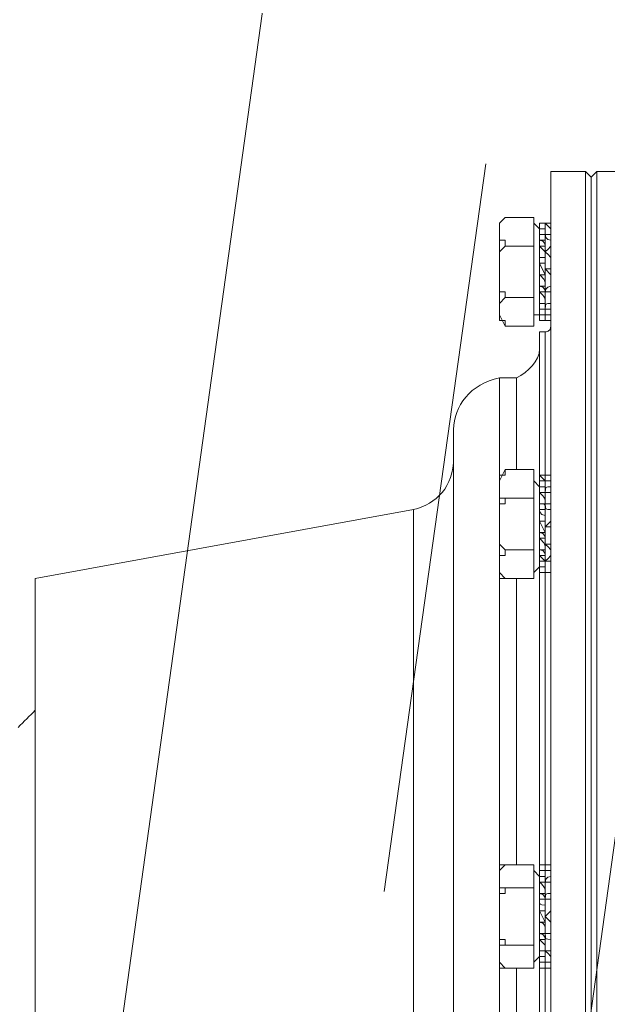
# Model space of a CAD drawing. Header units: millimetres. Extents: x 25083 to 52777, y 24772 to 45779.
# Drawn here: x 49482.3 to 49520.5, y 36054.9 to 36118.7 of the extents above; entities that cross this region are included whole.
import ezdxf

# ---------------------------------------------------------------- set-up
doc = ezdxf.new("R2010")
doc.units = ezdxf.units.MM
doc.layers.add('小车', color=7, linetype='Continuous')

# ---------------------------------------------------------------- blocks, each defined once
blk = doc.blocks.new('zw$D2F4')
at = {"color": 7, "lineweight": 5}
for points in [[(626.854, 228.386), (629.082, 228.386)], [(626.854, 228.014), (626.854, 228.386)], [(626.854, 228.386), (626.854, 92.468)], [(629.454, 228.014), (629.082, 228.386)], [(629.082, 92.468), (629.082, 228.386)], [(629.454, 228.014), (629.825, 228.386)], [(632.796, 228.386), (629.825, 228.386)], [(629.825, 228.386), (629.825, 92.468)], [(626.854, 228.014), (626.854, 92.84)], [(629.454, 228.014), (629.454, 92.84)], [(623.512, 225.044), (623.883, 225.415)], [(623.512, 224.672), (623.512, 225.044), (623.883, 225.415)], [(623.512, 225.044), (623.512, 219.102)], [(623.883, 225.415), (625.74, 225.415)], [(625.74, 218.359), (625.74, 225.415)], [(626.111, 224.672), (625.74, 225.044)], [(626.483, 225.044), (626.111, 225.044)], [(626.483, 225.044), (626.111, 225.044)], [(626.111, 225.044), (626.483, 225.044)], [(626.111, 218.73), (626.111, 225.044)], [(626.111, 225.044), (626.483, 225.044), (626.483, 224.672)], [(626.111, 225.044), (626.483, 225.044)], [(626.111, 225.044), (626.111, 224.672)], [(626.483, 225.044), (626.854, 225.044)], [(626.483, 225.044), (626.854, 224.672)], [(626.854, 225.044), (626.483, 225.044)], [(626.483, 225.044), (626.483, 224.672)], [(623.883, 223.558), (623.883, 223.929), (623.512, 223.929), (623.512, 224.672)], [(626.483, 224.672), (626.111, 224.672)], [(626.111, 224.672), (626.483, 224.672), (626.483, 224.301)], [(626.483, 224.301), (626.111, 224.301)], [(626.111, 224.301), (626.483, 224.301), (626.483, 223.929)], [(626.483, 224.672), (626.483, 224.301)], [(626.483, 224.301), (626.483, 223.929)], [(626.483, 223.929), (626.111, 223.929)], [(623.512, 222.073), (623.512, 223.187), (623.883, 223.558)], [(623.883, 223.558), (625.74, 223.558)], [(626.483, 223.558), (626.111, 223.558)], [(626.483, 223.558), (626.483, 223.187)], [(626.483, 222.815), (626.111, 222.815)], [(626.483, 222.444), (626.111, 222.444)], [(626.111, 222.444), (626.483, 221.701)], [(626.483, 222.444), (626.483, 221.701)], [(626.483, 222.444), (626.483, 222.073)], [(623.883, 220.216), (623.883, 220.587), (623.512, 220.587), (623.512, 222.073)], [(626.111, 222.073), (626.111, 221.701)], [(626.483, 221.701), (626.111, 221.701)], [(626.854, 222.073), (626.483, 222.073)], [(626.483, 222.073), (626.854, 221.701)], [(626.483, 220.959), (626.483, 221.33)], [(626.483, 220.959), (626.111, 220.959)], [(626.483, 220.587), (626.111, 220.587)], [(626.483, 220.216), (626.483, 220.587)], [(626.483, 220.587), (626.483, 220.216)], [(626.483, 220.587), (626.483, 220.216)], [(623.512, 219.473), (623.512, 219.845), (623.883, 220.216)], [(623.883, 220.216), (625.74, 220.216)], [(626.483, 219.845), (626.111, 219.845)], [(626.111, 219.845), (626.483, 219.845), (626.483, 219.473)], [(626.483, 219.845), (626.483, 219.473)], [(623.512, 219.102), (623.512, 219.473)], [(623.512, 219.102), (623.883, 218.359)], [(623.883, 218.359), (623.883, 218.73), (623.512, 218.73), (623.512, 219.102)], [(626.111, 219.102), (625.74, 219.102)], [(626.483, 219.473), (626.111, 219.473)], [(626.111, 219.473), (626.483, 219.473), (626.483, 219.102)], [(626.483, 219.102), (626.111, 219.102)], [(626.111, 219.102), (626.483, 219.102), (626.483, 218.73)], [(626.111, 219.102), (626.111, 218.73)], [(626.483, 219.473), (626.483, 219.102)], [(626.854, 219.102), (626.483, 219.102)], [(626.483, 219.102), (626.483, 218.73)], [(626.483, 219.102), (626.483, 218.73), (626.854, 218.73)], [(626.483, 218.73), (626.111, 218.73)], [(626.111, 218.73), (626.483, 218.73)], [(626.483, 218.73), (626.111, 218.73)], [(626.111, 218.73), (626.483, 218.73)], [(626.111, 218.73), (626.483, 218.73)], [(626.854, 218.73), (626.483, 218.73)], [(623.883, 218.359), (625.74, 218.359)], [(626.111, 217.988), (626.483, 217.988)], [(626.111, 163.027), (626.111, 217.988)], [(626.483, 208.704), (626.483, 217.988)], [(623.512, 215.017), (624.626, 215.017)], [(623.512, 215.017), (623.512, 105.837)], [(624.626, 209.075), (624.626, 215.017)], [(620.541, 118.835), (620.541, 211.675)], [(623.512, 208.332), (623.883, 209.075)], [(623.512, 207.961), (623.512, 208.704), (623.883, 208.704), (623.883, 209.075)], [(623.883, 209.075), (625.74, 209.075)], [(625.74, 202.019), (625.74, 209.075)], [(623.512, 208.332), (623.512, 202.391)], [(626.111, 207.961), (625.74, 208.332)], [(626.483, 208.704), (626.111, 208.704)], [(626.483, 208.704), (626.111, 208.704)], [(626.111, 208.704), (626.483, 208.704)], [(626.111, 208.704), (626.483, 208.332)], [(626.111, 208.704), (626.483, 208.704)], [(626.111, 208.704), (626.111, 208.332)], [(626.483, 208.332), (626.111, 208.332)], [(626.111, 208.332), (626.483, 208.332), (626.483, 207.961)], [(626.483, 208.704), (626.483, 208.332)], [(626.483, 208.704), (626.854, 208.704)], [(626.854, 208.704), (626.483, 208.704), (626.483, 208.332)], [(626.483, 208.704), (626.483, 208.332)], [(626.483, 208.332), (626.854, 208.332)], [(626.483, 208.332), (626.483, 207.961)], [(623.883, 207.218), (623.512, 207.218), (623.512, 207.961)], [(626.483, 207.961), (626.111, 207.961)], [(626.111, 207.961), (626.483, 207.961), (626.483, 207.59)], [(626.483, 207.961), (626.483, 207.59)], [(623.512, 205.362), (623.512, 206.847), (623.883, 206.847), (623.883, 207.218)], [(623.883, 207.218), (625.74, 207.218)], [(626.483, 207.59), (626.111, 207.59)], [(626.483, 207.59), (626.483, 207.218)], [(593.432, 202.019), (617.941, 206.476)], [(617.941, 124.034), (617.941, 206.476)], [(626.483, 206.847), (626.111, 206.847)], [(626.483, 206.476), (626.111, 206.476)], [(626.483, 206.476), (626.483, 206.104)], [(626.483, 205.733), (626.111, 205.733)], [(626.111, 205.733), (626.483, 204.99)], [(626.111, 205.733), (626.111, 205.362)], [(626.854, 205.733), (626.483, 205.362)], [(626.483, 205.733), (626.483, 204.99)], [(623.883, 203.876), (623.512, 204.247), (623.512, 205.362)], [(626.483, 205.362), (626.854, 205.362)], [(626.483, 204.99), (626.111, 204.99)], [(626.483, 204.619), (626.111, 204.619)], [(626.111, 204.619), (626.111, 204.247)], [(626.854, 204.619), (626.854, 204.247)], [(623.512, 202.762), (623.512, 203.505), (623.883, 203.505), (623.883, 203.876)], [(623.883, 203.876), (625.74, 203.876)], [(626.483, 203.876), (626.111, 203.876)], [(626.483, 203.876), (626.483, 204.247)], [(626.483, 203.505), (626.111, 203.505)], [(626.111, 203.505), (626.483, 203.133)], [(626.483, 203.133), (626.111, 203.133)], [(626.111, 203.133), (626.111, 202.762)], [(626.111, 203.133), (626.111, 202.762)], [(626.483, 203.505), (626.483, 202.762)], [(626.483, 202.762), (626.483, 203.133)], [(623.512, 202.391), (623.512, 202.762)], [(626.111, 202.762), (625.74, 202.391)], [(626.483, 202.762), (626.111, 202.762)], [(626.111, 202.762), (626.111, 202.391), (626.483, 202.391)], [(626.111, 202.762), (626.483, 202.762)], [(593.432, 202.019), (593.432, 110.665)], [(623.512, 202.391), (623.883, 202.019)], [(623.883, 202.019), (623.512, 202.019), (623.512, 202.391)], [(623.883, 202.019), (625.74, 202.019)], [(624.626, 183.451), (624.626, 202.019)], [(626.483, 202.391), (626.111, 202.391)], [(626.111, 202.391), (626.483, 202.391)], [(626.483, 202.391), (626.111, 202.391)], [(626.111, 202.391), (626.483, 202.391)], [(626.111, 202.391), (626.483, 202.391)], [(626.483, 183.451), (626.483, 202.391)], [(626.854, 202.391), (626.483, 202.391)], [(626.854, 202.391), (626.483, 202.391)], [(626.483, 202.391), (626.854, 202.391)], [(623.512, 183.08), (623.883, 183.451)], [(623.512, 182.709), (623.512, 183.451), (623.883, 183.451)], [(623.883, 183.451), (625.74, 183.451)], [(625.74, 176.767), (625.74, 183.451)], [(626.483, 183.451), (626.111, 183.451)], [(626.111, 183.451), (626.483, 183.451)], [(626.111, 183.451), (626.483, 183.451)], [(626.483, 183.451), (626.854, 183.451)], [(626.483, 183.451), (626.483, 183.08)], [(623.512, 183.08), (623.512, 177.138)], [(623.883, 181.966), (623.512, 181.966), (623.512, 182.709)], [(626.111, 182.709), (625.74, 183.08)], [(626.483, 183.08), (626.111, 183.08)], [(626.483, 183.08), (626.111, 183.08)], [(626.111, 183.08), (626.483, 183.08), (626.483, 182.709)], [(626.111, 183.08), (626.483, 183.08)], [(626.483, 182.709), (626.111, 182.709)], [(626.111, 182.709), (626.483, 182.709), (626.483, 182.337)], [(626.483, 183.08), (626.483, 182.709)], [(626.483, 183.08), (626.854, 183.08)], [(626.854, 183.08), (626.483, 183.08)], [(626.483, 183.08), (626.483, 182.709)], [(626.483, 182.709), (626.483, 182.337)], [(626.483, 182.709), (626.483, 182.337)], [(626.483, 182.337), (626.111, 182.337)], [(626.483, 182.337), (626.483, 181.966)], [(623.512, 180.109), (623.512, 181.595), (623.883, 181.595), (623.883, 181.966)], [(623.883, 181.966), (625.74, 181.966)], [(626.483, 181.595), (626.111, 181.595)], [(626.483, 181.223), (626.111, 181.223)], [(626.483, 181.223), (626.483, 180.852)], [(626.483, 181.223), (626.483, 180.852)], [(626.483, 180.48), (626.111, 180.48)], [(626.111, 180.48), (626.483, 179.738)], [(626.111, 180.48), (626.111, 180.109)], [(626.854, 180.48), (626.483, 180.109)], [(626.483, 180.48), (626.483, 179.738)], [(623.883, 178.252), (623.883, 178.624), (623.512, 178.624), (623.512, 180.109)], [(626.111, 180.109), (626.111, 179.738)], [(626.483, 179.738), (626.111, 179.738)], [(626.483, 180.109), (626.854, 179.738)], [(626.483, 179.366), (626.483, 178.995), (626.111, 178.995)], [(626.483, 178.995), (626.483, 179.366)], [(626.483, 179.366), (626.483, 178.995)], [(626.483, 179.366), (626.483, 178.995)], [(623.512, 177.51), (623.512, 178.252), (623.883, 178.252)], [(623.883, 178.252), (625.74, 178.252)], [(626.483, 178.624), (626.111, 178.624)], [(626.483, 177.881), (626.483, 178.252)], [(626.483, 177.881), (626.111, 177.881)], [(626.111, 177.881), (626.483, 177.881), (626.483, 177.51)], [(626.483, 177.51), (626.483, 177.881)], [(626.483, 177.881), (626.483, 177.51)], [(623.512, 177.138), (623.512, 177.51)], [(623.512, 177.138), (623.883, 176.767)], [(623.883, 176.767), (623.512, 176.767), (623.512, 177.138)], [(626.111, 177.51), (625.74, 177.138)], [(626.483, 177.51), (626.111, 177.51)], [(626.111, 177.51), (626.483, 177.51), (626.483, 177.138)], [(626.483, 177.138), (626.111, 177.138)], [(626.483, 177.138), (626.111, 177.138)], [(626.111, 177.138), (626.483, 177.138), (626.483, 176.767)], [(626.111, 177.138), (626.483, 177.138)], [(626.483, 177.138), (626.483, 177.51)], [(626.483, 177.51), (626.483, 177.138)], [(626.854, 177.138), (626.483, 177.138)], [(626.483, 177.138), (626.854, 177.138)], [(623.883, 176.767), (625.74, 176.767)], [(624.626, 144.087), (624.626, 176.767)], [(626.111, 176.767), (626.483, 176.767)], [(626.483, 176.767), (626.111, 176.767)], [(626.111, 176.767), (626.483, 176.767)], [(626.483, 163.027), (626.483, 176.767)], [(626.854, 176.767), (626.483, 176.767)]]:
    blk.add_lwpolyline(points, dxfattribs=at)
for points in [[(626.111, 225.044), (626.111, 225.044), (626.111, 225.044), (626.111, 225.044)], [(626.111, 225.044), (626.111, 225.044), (626.111, 225.044), (626.111, 225.044)], [(626.483, 225.044), (626.483, 225.044), (626.483, 225.044), (626.483, 225.044)], [(626.483, 225.044), (626.483, 225.044), (626.483, 225.044), (626.483, 225.044)], [(626.483, 225.044), (626.483, 225.044), (626.483, 225.044), (626.483, 225.044)], [(626.483, 225.044), (626.483, 225.044), (626.483, 225.044), (626.483, 225.044)], [(626.483, 225.044), (626.483, 225.044), (626.483, 225.044), (626.483, 225.044)], [(626.483, 225.044), (626.483, 225.044), (626.483, 225.044), (626.483, 225.044)], [(626.111, 224.672), (626.111, 224.672), (626.111, 224.672), (626.111, 224.672)], [(626.111, 224.301), (626.111, 224.301), (626.111, 223.929), (626.111, 223.929)], [(626.111, 224.301), (626.111, 224.301), (626.111, 224.301), (626.111, 224.301)], [(626.111, 224.301), (626.111, 224.301), (626.111, 224.301), (626.111, 224.301)], [(626.483, 224.672), (626.483, 224.672), (626.483, 224.672), (626.483, 224.672)], [(626.483, 224.672), (626.483, 224.672), (626.483, 224.672), (626.483, 224.672)], [(626.483, 224.672), (626.483, 224.672), (626.483, 224.672), (626.483, 224.672)], [(626.854, 223.929), (626.483, 223.929), (626.483, 224.301), (626.483, 224.301)], [(626.854, 224.301), (626.483, 224.301), (626.483, 224.301), (626.483, 224.301)], [(626.483, 224.301), (626.483, 224.301), (626.483, 224.301), (626.483, 224.301)], [(626.483, 224.301), (626.483, 224.301), (626.483, 224.301), (626.483, 224.301)], [(626.483, 223.558), (626.483, 223.558), (626.483, 223.929), (626.111, 223.929)], [(626.483, 223.929), (626.483, 223.929), (626.483, 223.929), (626.483, 223.929)], [(626.483, 223.929), (626.483, 223.929), (626.483, 223.929), (626.483, 223.929)], [(626.483, 223.558), (626.483, 223.558), (626.483, 223.929), (626.483, 223.929)], [(626.483, 223.187), (626.483, 223.187), (626.483, 223.187), (626.111, 223.558)], [(626.111, 223.187), (626.111, 223.187), (626.111, 223.187), (626.111, 223.558)], [(626.111, 223.558), (626.111, 223.558), (626.111, 223.558), (626.111, 223.558)], [(626.111, 223.187), (626.111, 223.187), (626.111, 223.187), (626.111, 222.815)], [(626.854, 223.558), (626.483, 223.187), (626.483, 223.187), (626.483, 223.187)], [(626.483, 222.815), (626.483, 223.187), (626.483, 223.187), (626.483, 223.558)], [(626.483, 222.815), (626.483, 222.815), (626.483, 223.187), (626.483, 223.187)], [(626.854, 222.815), (626.483, 223.187), (626.483, 223.187), (626.483, 223.187)], [(626.483, 222.815), (626.111, 222.815), (626.111, 222.815), (626.111, 222.815)], [(626.483, 222.444), (626.483, 222.444), (626.483, 222.444), (626.483, 222.815)], [(626.483, 222.073), (626.483, 222.444), (626.483, 222.815), (626.483, 222.815)], [(626.483, 222.815), (626.483, 222.815), (626.483, 222.815), (626.483, 222.815)], [(626.111, 221.701), (626.483, 221.33), (626.483, 221.33), (626.483, 220.959)], [(626.483, 221.701), (626.483, 221.33), (626.483, 221.33), (626.483, 221.33)], [(626.483, 221.33), (626.483, 220.959), (626.483, 220.959), (626.483, 220.959)], [(626.111, 220.959), (626.111, 220.959), (626.111, 220.959), (626.111, 220.959)], [(626.111, 220.959), (626.111, 220.959), (626.111, 220.587), (626.111, 220.587)], [(626.111, 220.959), (626.483, 220.959), (626.483, 220.587), (626.483, 220.587)], [(626.111, 220.587), (626.483, 220.216), (626.483, 220.216), (626.483, 219.845)], [(626.111, 220.587), (626.111, 220.587), (626.111, 220.587), (626.111, 220.587)], [(626.483, 220.959), (626.483, 220.959), (626.483, 220.959), (626.483, 220.959)], [(626.483, 220.959), (626.483, 220.587), (626.483, 220.587), (626.483, 220.587)], [(626.483, 220.587), (626.483, 220.587), (626.483, 220.959), (626.854, 220.959)], [(626.483, 220.587), (626.483, 220.587), (626.483, 220.587), (626.854, 220.587)], [(626.483, 220.587), (626.483, 220.587), (626.483, 220.587), (626.483, 220.216)], [(626.111, 219.845), (626.111, 219.845), (626.111, 219.845), (626.111, 219.473)], [(626.483, 220.216), (626.483, 220.216), (626.483, 220.216), (626.483, 219.845)], [(626.483, 219.845), (626.483, 219.845), (626.483, 219.845), (626.483, 219.845)], [(626.483, 219.845), (626.483, 219.845), (626.483, 219.845), (626.483, 219.845)], [(626.483, 219.473), (626.483, 219.845), (626.483, 219.845), (626.854, 219.845)], [(626.111, 219.473), (626.111, 219.473), (626.111, 219.473), (626.111, 219.473)], [(626.111, 219.102), (626.111, 219.102), (626.111, 219.102), (626.111, 219.102)], [(626.483, 219.473), (626.483, 219.473), (626.483, 219.473), (626.854, 219.473)], [(626.483, 219.473), (626.483, 219.473), (626.483, 219.473), (626.483, 219.473)], [(626.483, 219.473), (626.483, 219.473), (626.483, 219.473), (626.483, 219.473)], [(626.483, 219.102), (626.483, 219.102), (626.483, 219.102), (626.483, 219.102)], [(626.483, 219.102), (626.483, 219.102), (626.483, 219.102), (626.483, 219.102)], [(626.483, 219.102), (626.483, 219.102), (626.483, 219.102), (626.483, 219.102)], [(626.483, 218.73), (626.483, 218.73), (626.483, 218.73), (626.483, 218.73)], [(626.483, 218.73), (626.483, 218.73), (626.483, 218.73), (626.483, 218.73)], [(626.483, 218.73), (626.483, 218.73), (626.483, 218.73), (626.483, 218.73)], [(626.483, 218.73), (626.483, 218.73), (626.483, 218.73), (626.483, 218.73)], [(626.483, 218.73), (626.483, 218.73), (626.483, 218.73), (626.483, 218.73)], [(626.483, 218.73), (626.483, 218.73), (626.483, 218.73), (626.483, 218.73)], [(626.483, 218.73), (626.483, 218.73), (626.483, 218.73), (626.483, 218.73)], [(626.483, 218.73), (626.483, 218.73), (626.483, 218.73), (626.483, 218.73)], [(626.483, 218.73), (626.483, 218.73), (626.483, 218.73), (626.483, 218.73)], [(626.483, 218.73), (626.483, 218.73), (626.483, 218.73), (626.483, 218.73)], [(626.483, 217.988), (626.483, 217.988), (626.854, 217.988), (626.854, 218.359)], [(624.626, 215.017), (625.369, 215.388), (626.111, 216.131), (626.111, 216.874)], [(623.512, 215.017), (621.655, 214.645), (620.541, 213.16), (620.541, 211.675)], [(617.941, 206.476), (619.427, 206.847), (620.541, 207.961), (620.541, 209.818)], [(626.111, 208.704), (626.111, 208.704), (626.111, 208.704), (626.111, 208.704)], [(626.111, 208.704), (626.111, 208.704), (626.111, 208.704), (626.111, 208.704)], [(626.111, 208.332), (626.111, 208.332), (626.111, 208.332), (626.111, 208.332)], [(626.483, 208.704), (626.483, 208.704), (626.483, 208.704), (626.483, 208.704)], [(626.483, 208.704), (626.483, 208.704), (626.483, 208.704), (626.483, 208.704)], [(626.483, 208.704), (626.483, 208.704), (626.483, 208.704), (626.483, 208.704)], [(626.483, 208.704), (626.483, 208.704), (626.483, 208.704), (626.483, 208.704)], [(626.483, 208.704), (626.483, 208.704), (626.483, 208.704), (626.483, 208.704)], [(626.483, 208.704), (626.483, 208.704), (626.483, 208.704), (626.483, 208.704)], [(626.483, 208.332), (626.483, 208.332), (626.483, 208.332), (626.483, 208.332)], [(626.483, 208.332), (626.483, 208.332), (626.483, 208.332), (626.483, 208.332)], [(626.483, 208.332), (626.483, 208.332), (626.483, 208.332), (626.483, 208.332)], [(626.111, 207.59), (626.111, 207.961), (626.111, 207.961), (626.111, 207.961)], [(626.111, 207.961), (626.111, 207.961), (626.111, 207.961), (626.111, 207.961)], [(626.854, 207.961), (626.483, 207.961), (626.483, 207.961), (626.483, 207.59)], [(626.483, 207.961), (626.483, 207.961), (626.483, 207.961), (626.483, 207.961)], [(626.483, 207.961), (626.483, 207.961), (626.483, 207.961), (626.483, 207.961)], [(626.483, 206.847), (626.483, 207.218), (626.483, 207.218), (626.111, 207.59)], [(626.111, 207.59), (626.111, 207.59), (626.111, 207.59), (626.111, 207.59)], [(626.483, 206.847), (626.483, 207.218), (626.483, 207.218), (626.483, 207.59)], [(626.483, 207.59), (626.483, 207.59), (626.483, 207.59), (626.483, 207.59)], [(626.483, 207.59), (626.483, 207.59), (626.483, 207.59), (626.483, 207.59)], [(626.854, 207.59), (626.483, 207.59), (626.483, 207.59), (626.483, 207.59)], [(626.111, 206.847), (626.111, 206.476), (626.111, 206.476), (626.111, 206.476)], [(626.483, 206.476), (626.483, 206.847), (626.483, 206.847), (626.111, 206.847)], [(626.111, 206.847), (626.111, 206.847), (626.111, 206.847), (626.111, 206.847)], [(626.111, 206.847), (626.111, 206.847), (626.111, 206.847), (626.111, 206.847)], [(626.483, 206.104), (626.111, 206.104), (626.111, 206.476), (626.111, 206.476)], [(626.854, 206.847), (626.483, 206.847), (626.483, 206.847), (626.483, 206.847)], [(626.854, 206.476), (626.483, 206.476), (626.483, 206.476), (626.483, 206.847)], [(626.483, 206.476), (626.483, 206.476), (626.483, 206.847), (626.483, 206.847)], [(626.483, 205.733), (626.483, 206.104), (626.483, 206.104), (626.483, 206.476)], [(626.483, 206.476), (626.483, 206.476), (626.483, 206.476), (626.483, 206.476)], [(626.483, 206.476), (626.483, 206.476), (626.483, 206.476), (626.483, 206.476)], [(626.483, 205.733), (626.483, 206.104), (626.483, 206.104), (626.483, 206.104)], [(626.111, 204.99), (626.483, 204.99), (626.483, 204.619), (626.483, 204.619)], [(626.111, 204.619), (626.111, 204.619), (626.111, 204.619), (626.111, 204.619)], [(626.111, 204.619), (626.483, 204.247), (626.483, 204.247), (626.483, 203.876)], [(626.483, 204.99), (626.483, 204.99), (626.483, 204.99), (626.483, 204.619)], [(626.483, 204.619), (626.483, 204.247), (626.483, 204.247), (626.483, 204.247)], [(626.483, 204.619), (626.483, 204.619), (626.483, 204.619), (626.483, 204.619)], [(626.111, 204.247), (626.111, 204.247), (626.111, 204.247), (626.111, 204.247)], [(626.111, 203.876), (626.111, 204.247), (626.111, 204.247), (626.111, 204.247)], [(626.111, 203.876), (626.483, 203.876), (626.483, 203.505), (626.483, 203.505)], [(626.483, 204.247), (626.483, 204.247), (626.483, 204.247), (626.483, 203.876)], [(626.483, 204.247), (626.483, 204.247), (626.483, 204.247), (626.854, 203.876)], [(626.483, 204.247), (626.483, 204.247), (626.483, 204.247), (626.854, 204.247)], [(626.483, 203.876), (626.483, 203.876), (626.483, 203.876), (626.483, 203.876)], [(626.483, 203.876), (626.483, 203.876), (626.483, 203.505), (626.483, 203.505)], [(626.111, 203.505), (626.111, 203.133), (626.111, 203.133), (626.111, 203.133)], [(626.111, 203.133), (626.111, 203.133), (626.111, 203.133), (626.111, 203.133)], [(626.483, 203.505), (626.483, 203.505), (626.483, 203.505), (626.483, 203.505)], [(626.483, 203.505), (626.483, 203.505), (626.483, 203.505), (626.483, 203.505)], [(626.483, 203.133), (626.483, 203.133), (626.483, 203.133), (626.854, 203.505)], [(626.483, 203.133), (626.483, 203.133), (626.483, 203.133), (626.854, 203.133)], [(626.483, 203.133), (626.483, 203.133), (626.483, 203.133), (626.483, 202.762)], [(626.483, 203.133), (626.483, 202.762), (626.483, 202.762), (626.483, 202.762)], [(626.111, 202.762), (626.111, 202.762), (626.111, 202.762), (626.111, 202.762)], [(626.483, 202.762), (626.483, 202.762), (626.483, 202.762), (626.483, 202.762)], [(626.483, 202.762), (626.483, 202.762), (626.483, 202.762), (626.483, 202.762)], [(626.483, 202.762), (626.483, 202.762), (626.483, 202.391), (626.483, 202.391)], [(626.483, 202.391), (626.483, 202.391), (626.483, 202.391), (626.483, 202.391)], [(626.483, 202.391), (626.483, 202.391), (626.483, 202.391), (626.483, 202.391)], [(626.483, 202.391), (626.483, 202.391), (626.483, 202.391), (626.483, 202.391)], [(626.483, 202.391), (626.483, 202.391), (626.483, 202.391), (626.483, 202.391)], [(626.483, 202.391), (626.483, 202.391), (626.483, 202.391), (626.483, 202.391)], [(626.483, 202.391), (626.483, 202.391), (626.483, 202.391), (626.483, 202.391)], [(626.483, 202.391), (626.483, 202.391), (626.483, 202.391), (626.483, 202.391)], [(626.483, 202.391), (626.483, 202.391), (626.483, 202.391), (626.483, 202.391)], [(626.483, 202.391), (626.483, 202.391), (626.483, 202.391), (626.483, 202.391)], [(626.483, 202.391), (626.483, 202.391), (626.483, 202.391), (626.483, 202.391)], [(592.318, 192.364), (592.689, 192.735), (593.06, 193.107), (593.432, 193.478)], [(626.111, 183.451), (626.111, 183.451), (626.111, 183.451), (626.111, 183.451)], [(626.483, 183.08), (626.483, 183.451), (626.483, 183.451), (626.483, 183.451)], [(626.483, 183.451), (626.483, 183.451), (626.483, 183.451), (626.483, 183.451)], [(626.483, 183.451), (626.483, 183.451), (626.483, 183.451), (626.483, 183.451)], [(626.483, 183.451), (626.483, 183.451), (626.483, 183.451), (626.483, 183.451)], [(626.483, 183.451), (626.483, 183.451), (626.483, 183.451), (626.483, 183.451)], [(626.111, 183.08), (626.111, 183.08), (626.111, 183.08), (626.111, 183.08)], [(626.111, 183.08), (626.111, 183.08), (626.111, 183.08), (626.111, 183.08)], [(626.111, 182.337), (626.111, 182.337), (626.111, 182.709), (626.111, 182.709)], [(626.483, 183.08), (626.483, 183.08), (626.483, 183.08), (626.483, 183.08)], [(626.483, 183.08), (626.483, 183.08), (626.483, 183.08), (626.483, 183.08)], [(626.483, 183.08), (626.483, 183.08), (626.483, 183.08), (626.483, 183.08)], [(626.483, 183.08), (626.483, 183.08), (626.483, 183.08), (626.483, 183.08)], [(626.854, 182.709), (626.483, 182.709), (626.483, 182.337), (626.483, 182.337)], [(626.483, 182.709), (626.483, 182.709), (626.483, 182.709), (626.483, 182.709)], [(626.483, 182.709), (626.483, 182.709), (626.483, 182.709), (626.483, 182.709)], [(626.483, 181.595), (626.483, 181.966), (626.483, 181.966), (626.111, 182.337)], [(626.111, 182.337), (626.111, 182.337), (626.111, 182.337), (626.111, 182.337)], [(626.111, 182.337), (626.111, 182.337), (626.111, 182.337), (626.111, 182.337)], [(626.483, 182.337), (626.483, 182.337), (626.483, 182.337), (626.483, 182.337)], [(626.854, 182.337), (626.483, 182.337), (626.483, 182.337), (626.483, 182.337)], [(626.483, 181.966), (626.483, 182.337), (626.483, 182.337), (626.483, 182.337)], [(626.483, 181.223), (626.483, 181.223), (626.483, 181.595), (626.111, 181.595)], [(626.111, 181.223), (626.111, 181.595), (626.111, 181.595), (626.111, 181.595)], [(626.111, 181.595), (626.111, 181.595), (626.111, 181.595), (626.111, 181.595)], [(626.483, 181.595), (626.483, 181.966), (626.483, 181.966), (626.483, 181.966)], [(626.854, 181.595), (626.483, 181.595), (626.483, 181.595), (626.483, 181.223)], [(626.483, 181.223), (626.483, 181.223), (626.483, 181.595), (626.483, 181.595)], [(626.483, 180.852), (626.111, 180.852), (626.111, 180.852), (626.111, 181.223)], [(626.111, 181.223), (626.111, 181.223), (626.111, 181.223), (626.111, 181.223)], [(626.483, 181.223), (626.483, 181.223), (626.483, 181.223), (626.483, 181.223)], [(626.854, 181.223), (626.483, 181.223), (626.483, 181.223), (626.483, 181.223)], [(626.483, 181.223), (626.483, 181.223), (626.483, 181.223), (626.483, 181.223)], [(626.483, 180.48), (626.483, 180.48), (626.483, 180.852), (626.483, 180.852)], [(626.483, 180.48), (626.483, 180.48), (626.483, 180.852), (626.483, 180.852)], [(626.111, 179.738), (626.483, 179.738), (626.483, 179.366), (626.483, 179.366)], [(626.483, 179.738), (626.483, 179.738), (626.483, 179.366), (626.483, 179.366)], [(626.111, 178.995), (626.111, 178.995), (626.111, 178.995), (626.111, 178.995)], [(626.111, 178.995), (626.111, 178.995), (626.111, 178.995), (626.111, 178.995)], [(626.111, 178.995), (626.483, 178.995), (626.483, 178.624), (626.483, 178.624)], [(626.111, 178.624), (626.111, 178.624), (626.111, 178.624), (626.111, 178.995)], [(626.483, 179.366), (626.483, 179.366), (626.483, 179.366), (626.483, 178.995)], [(626.483, 178.995), (626.483, 178.995), (626.483, 178.995), (626.483, 178.995)], [(626.483, 178.995), (626.483, 178.995), (626.483, 178.995), (626.854, 178.995)], [(626.483, 178.995), (626.483, 178.995), (626.483, 178.624), (626.483, 178.624)], [(626.483, 178.995), (626.483, 178.624), (626.483, 178.624), (626.854, 178.624)], [(626.111, 178.624), (626.483, 178.252), (626.483, 178.252), (626.483, 178.252)], [(626.483, 178.624), (626.483, 178.252), (626.483, 178.252), (626.483, 177.881)], [(626.483, 178.624), (626.483, 178.624), (626.483, 178.624), (626.483, 178.624)], [(626.483, 178.252), (626.483, 177.881), (626.483, 177.881), (626.483, 177.881)], [(626.111, 177.881), (626.111, 177.881), (626.111, 177.881), (626.111, 177.881)], [(626.111, 177.51), (626.111, 177.881), (626.111, 177.881), (626.111, 177.881)], [(626.483, 177.881), (626.483, 177.881), (626.483, 177.881), (626.483, 177.881)], [(626.483, 177.881), (626.483, 177.881), (626.483, 177.881), (626.854, 177.881)], [(626.483, 177.881), (626.483, 177.881), (626.483, 177.881), (626.854, 177.51)], [(626.111, 177.138), (626.111, 177.138), (626.111, 177.138), (626.111, 177.138)], [(626.483, 177.51), (626.483, 177.51), (626.483, 177.51), (626.483, 177.51)], [(626.483, 177.51), (626.483, 177.51), (626.483, 177.51), (626.483, 177.51)], [(626.483, 177.138), (626.483, 177.138), (626.483, 177.138), (626.483, 177.138)], [(626.483, 177.138), (626.483, 177.138), (626.483, 177.138), (626.483, 177.138)], [(626.483, 177.138), (626.483, 177.138), (626.483, 177.138), (626.483, 177.138)], [(626.483, 177.138), (626.483, 177.138), (626.483, 177.138), (626.483, 177.138)], [(626.483, 177.138), (626.483, 177.138), (626.483, 177.138), (626.483, 177.138)], [(626.483, 177.138), (626.483, 177.138), (626.483, 176.767), (626.483, 176.767)], [(626.483, 176.767), (626.483, 176.767), (626.483, 176.767), (626.483, 176.767)], [(626.483, 176.767), (626.483, 176.767), (626.483, 176.767), (626.483, 176.767)], [(626.483, 176.767), (626.483, 176.767), (626.483, 176.767), (626.483, 176.767)], [(626.483, 176.767), (626.483, 176.767), (626.483, 176.767), (626.483, 176.767)], [(626.483, 176.767), (626.483, 176.767), (626.483, 176.767), (626.483, 176.767)], [(626.483, 176.767), (626.483, 176.767), (626.483, 176.767), (626.483, 176.767)], [(626.483, 176.767), (626.483, 176.767), (626.483, 176.767), (626.483, 176.767)]]:
    blk.add_open_spline(points, degree=3, dxfattribs=at)
blk = doc.blocks.new('A$C1A4175F5')
at = {"layer": '小车', "color": 7, "lineweight": 0}
for points in [[(63.554, 574.641), (530.126, 639.594)], [(229.857, 567.502), (686.91, 631.055)]]:
    blk.add_lwpolyline(points, dxfattribs=at)
at = {"layer": '小车', "color": 1, "lineweight": 0}
blk.add_lwpolyline([(285.291, 591.019), (332.466, 597.599)], dxfattribs=at)

msp = doc.modelspace()

# ---------------------------------------------------------------- block references
msp.add_blockref('zw$D2F4', (48889.923, 35880.503))
at = {"layer": '小车', "ltscale": 10, "xscale": -1, "rotation": 270}
msp.add_blockref('A$C1A4175F5', (48914.945, 35776.933), dxfattribs=at)

doc.saveas('drawing.dxf')
